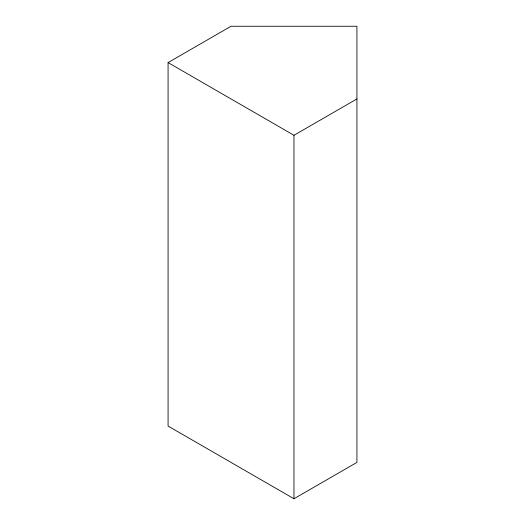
<?xml version="1.0" encoding="UTF-8"?>
<svg xmlns="http://www.w3.org/2000/svg" width="525" height="525" viewBox="0 0 525 525"><rect width="100%" height="100%" fill="white"/><g stroke="black" fill="none" stroke-linecap="round" stroke-linejoin="round"><path stroke-width="0.79" d="M168.072 62.593L231.026 26.25L356.928 26.25L356.928 462.407L293.974 498.75L168.072 426.057L168.072 62.593L293.974 135.286L356.928 98.943M293.974 135.286L293.974 498.75"/></g></svg>
